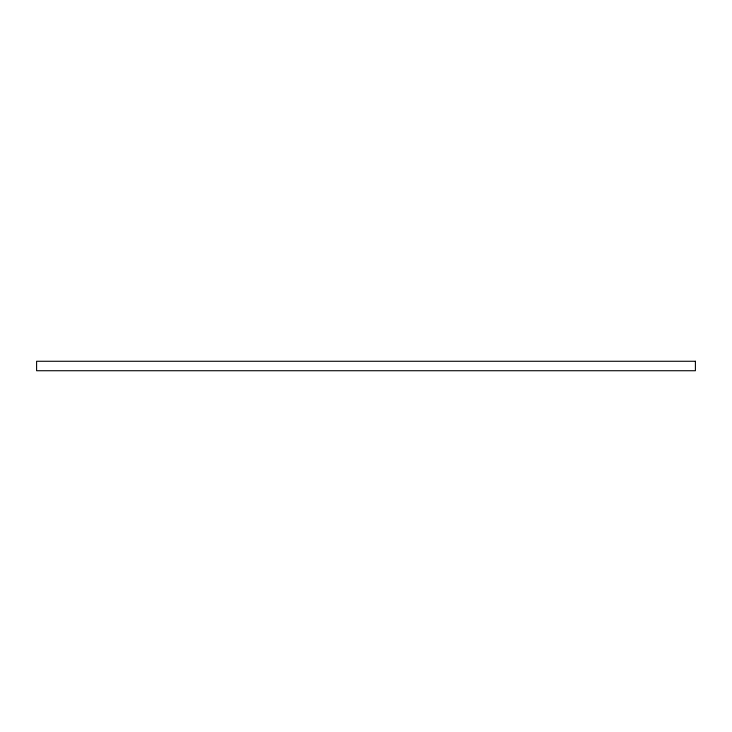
<?xml version="1.0" encoding="UTF-8"?>
<svg xmlns="http://www.w3.org/2000/svg" width="732" height="732" viewBox="0 0 732 732"><rect width="100%" height="100%" fill="white"/><g stroke="black" fill="none" stroke-linecap="round" stroke-linejoin="round"><path stroke-width="1.1" d="M695.4 361.269L36.6 361.269L36.6 370.731L695.4 370.731L695.4 361.269"/></g></svg>
